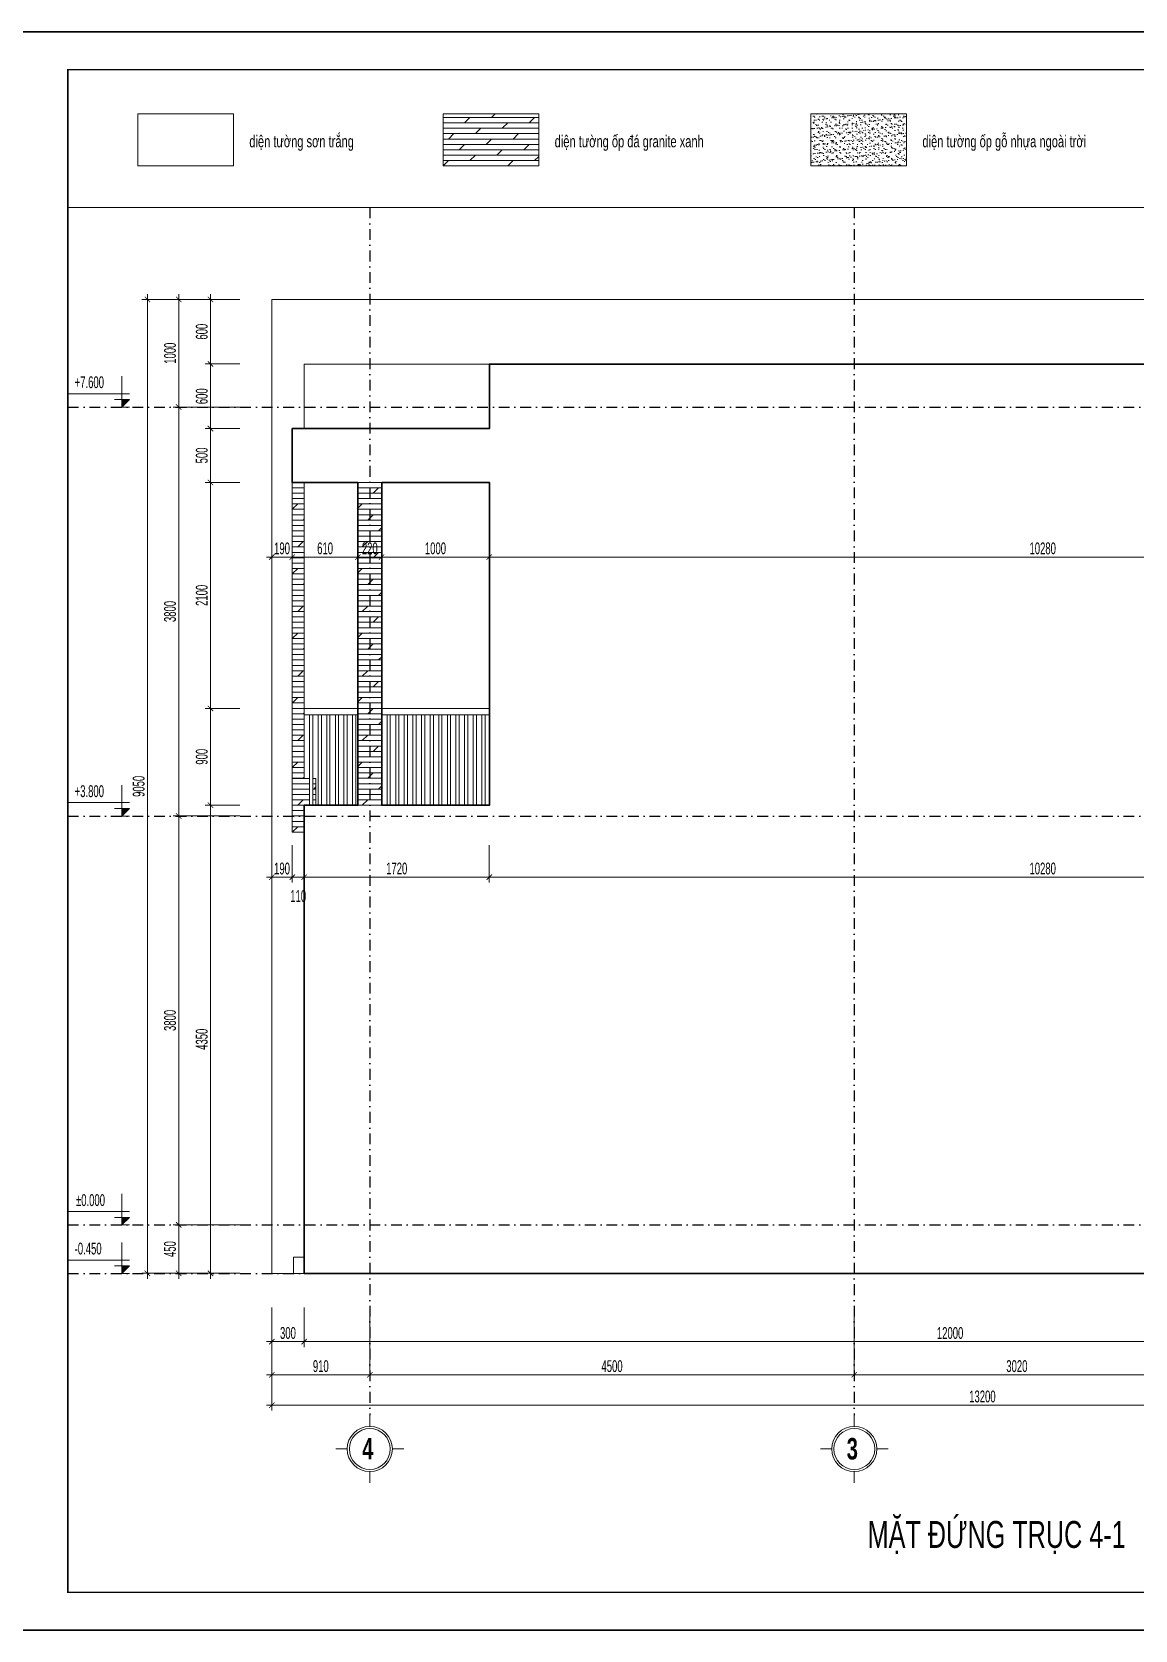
# Model space of a CAD drawing. Header units: inches. Extents: x 274208 to 641690, y -81912 to 129129.
# Drawn here: x 448454 to 458699, y 63570 to 78420 of the extents above; entities that cross this region are included whole.
import ezdxf
from ezdxf.enums import TextEntityAlignment as Align

# ---------------------------------------------------------------- set-up
doc = ezdxf.new("R2010")
doc.units = ezdxf.units.IN
doc.header["$MEASUREMENT"] = 0
doc.header["$PDMODE"] = 3
doc.linetypes.add('DASHDOT', pattern=[1, 0.5, -0.25, 0, -0.25])
for name, color, linetype, lineweight in [('01.Cut', 255, 'Continuous', 35), ('02.Thay', 145, 'Continuous', 20), ('03.Manh', 251, 'Continuous', 13), ('05.Text', 253, 'Continuous', 18), ('08.Dim', 156, 'Continuous', 15), ('09.Hatch', 250, 'Continuous', 5), ('11.Khung bo', 32, 'Continuous', 50), ('12.Khung', 36, 'Continuous', 25), ('DIM', 252, 'Continuous', 20)]:
    doc.layers.add(name, color=color, linetype=linetype, lineweight=lineweight)
doc.layers.add('text', color=7, linetype='Continuous')
doc.layers.add('TRUC', color=250, linetype='DASHDOT')
doc.layers.add('Tpl_Bound', color=1, linetype='Continuous', plot=False)
doc.styles.add('AVANTHB', font='')
doc.styles.add('TT5_Ghi chu 1', font='', dxfattribs={"width": 0.7, "height": 240})
doc.styles.add('TT5_Text Dim', font='hoatbif.shx', dxfattribs={"width": 0.6})
doc.styles.get('AVANTHB').set_extended_font_data('.VnAvantH', bold=True)
doc.styles.get('TT5_Ghi chu 1').set_extended_font_data('.VnBlackH')
doc.dimstyles.new('TT5_Dim 1-50', dxfattribs={"dimscale": 50, "dimtxt": 2.2, "dimasz": 1, "dimexe": 1, "dimexo": 0.5, "dimgap": 0.5, "dimtad": 1, "dimdec": 0, "dimzin": 0, "dimdsep": 46, "dimtxsty": 'TT5_Text Dim', "dimblk": 'ARCHTICK', "dimcen": 0, "dimdle": 1, "dimclrd": 256, "dimclre": 256, "dimclrt": 1, "dimadec": 0, "dimazin": 0, "dimtfac": 0.015, "dimtdec": 0, "dimtix": 1, "dimtmove": 2, "dimatfit": 3, "dimldrblk": 'DOT', "dimfxl": 1, "dimtolj": 1, "dimtzin": 0, "dimlwd": -1, "dimlwe": -1, "dimarcsym": 1})

# ---------------------------------------------------------------- blocks, each defined once
blk = doc.blocks.new('100')
at = {"layer": '11.Khung bo', "const_width": 26.7}
blk.add_lwpolyline([(1860913, -945240), (1860913, -916940), (1896063, -916940), (1896063, -945240)], close=True, dxfattribs=at)
at = {"layer": '12.Khung', "color": 1}
blk.add_lwpolyline([(1901579, -945940), (1901579, -916240), (1859580, -916240), (1859580, -945940)], close=True, dxfattribs=at)
blk = doc.blocks.new('_ARCHTICK')
at = {"color": 0, "linetype": 'ByBlock', "const_width": 0.15}
blk.add_lwpolyline([(-0.5, -0.5), (0.5, 0.5)], dxfattribs=at)
blk = doc.blocks.new('*D237')
at = {"layer": '08.Dim', "transparency": 16777216}
for p, q in [((450384, 75935), (450062, 75935)), ((450112, 75985), (450112, 75285)), ((450384, 75335), (450062, 75335))]:
    blk.add_line(p, q, dxfattribs=at)
at = {"layer": 'Defpoints', "color": 0, "transparency": 16777216}
for p in [(450409, 75935), (450112, 75335), (450409, 75335)]:
    blk.add_point(p, dxfattribs=at)
at = {"layer": '08.Dim', "transparency": 16777216, "xscale": 50, "yscale": 50, "zscale": 50}
for p, rotation in [((450112, 75935), 90), ((450112, 75335), 270)]:
    blk.add_blockref('_ARCHTICK', p, dxfattribs=dict(at, rotation=rotation))
at = {"layer": '08.Dim', "color": 1, "transparency": 16777216, "insert": (450032, 75635), "char_height": 110, "attachment_point": 5, "rotation": 90, "style": 'TT5_Text Dim'}
blk.add_mtext('\\A1;600', dxfattribs=at)
blk = doc.blocks.new('_DOT')
at = {"color": 1, "linetype": 'ByBlock'}
blk.add_line((-0.5, 0), (-1, 0), dxfattribs=at)
at = {"color": 1, "linetype": 'ByBlock', "const_width": 0.5}
blk.add_lwpolyline([(-0.25, 0, 1), (0.25, 0, 1)], format="xyb", close=True, dxfattribs=at)
blk = doc.blocks.new('*D238')
at = {"layer": '08.Dim', "transparency": 16777216}
for p, q in [((450384, 75335), (450062, 75335)), ((450112, 75385), (450112, 74685)), ((450384, 74735), (450062, 74735))]:
    blk.add_line(p, q, dxfattribs=at)
at = {"layer": 'Defpoints', "color": 0, "transparency": 16777216}
for p in [(450409, 75335), (450112, 74735), (450409, 74735)]:
    blk.add_point(p, dxfattribs=at)
at = {"layer": '08.Dim', "transparency": 16777216, "xscale": 50, "yscale": 50, "zscale": 50}
for p, rotation in [((450112, 75335), 90), ((450112, 74735), 270)]:
    blk.add_blockref('_ARCHTICK', p, dxfattribs=dict(at, rotation=rotation))
at = {"layer": '08.Dim', "color": 1, "transparency": 16777216, "insert": (450032, 75035), "char_height": 110, "attachment_point": 5, "rotation": 90, "style": 'TT5_Text Dim'}
blk.add_mtext('\\A1;600', dxfattribs=at)
blk = doc.blocks.new('*D239')
at = {"layer": '08.Dim', "transparency": 16777216}
for p, q in [((450384, 74735), (450062, 74735)), ((450112, 74785), (450112, 74185)), ((450384, 74235), (450062, 74235))]:
    blk.add_line(p, q, dxfattribs=at)
at = {"layer": 'Defpoints', "color": 0, "transparency": 16777216}
for p in [(450409, 74735), (450112, 74235), (450409, 74235)]:
    blk.add_point(p, dxfattribs=at)
at = {"layer": '08.Dim', "transparency": 16777216, "xscale": 50, "yscale": 50, "zscale": 50}
for p, rotation in [((450112, 74735), 90), ((450112, 74235), 270)]:
    blk.add_blockref('_ARCHTICK', p, dxfattribs=dict(at, rotation=rotation))
at = {"layer": '08.Dim', "color": 1, "transparency": 16777216, "insert": (450032, 74485), "char_height": 110, "attachment_point": 5, "rotation": 90, "style": 'TT5_Text Dim'}
blk.add_mtext('\\A1;500', dxfattribs=at)
blk = doc.blocks.new('*D240')
at = {"layer": '08.Dim', "transparency": 16777216}
for p, q in [((450112, 74285), (450112, 72085)), ((450384, 74235), (450062, 74235)), ((450384, 72135), (450062, 72135))]:
    blk.add_line(p, q, dxfattribs=at)
at = {"layer": 'Defpoints', "color": 0, "transparency": 16777216}
for p in [(450409, 74235), (450112, 72135), (450409, 72135)]:
    blk.add_point(p, dxfattribs=at)
at = {"layer": '08.Dim', "transparency": 16777216, "xscale": 50, "yscale": 50, "zscale": 50}
for p, rotation in [((450112, 74235), 90), ((450112, 72135), 270)]:
    blk.add_blockref('_ARCHTICK', p, dxfattribs=dict(at, rotation=rotation))
at = {"layer": '08.Dim', "color": 1, "transparency": 16777216, "insert": (450032, 73185), "char_height": 110, "attachment_point": 5, "rotation": 90, "style": 'TT5_Text Dim'}
blk.add_mtext('\\A1;2100', dxfattribs=at)
blk = doc.blocks.new('*D241')
at = {"layer": '08.Dim', "transparency": 16777216}
for p, q in [((450112, 72185), (450112, 71185)), ((450384, 72135), (450062, 72135)), ((450384, 71235), (450062, 71235))]:
    blk.add_line(p, q, dxfattribs=at)
at = {"layer": 'Defpoints', "color": 0, "transparency": 16777216}
for p in [(450409, 72135), (450112, 71235), (450409, 71235)]:
    blk.add_point(p, dxfattribs=at)
at = {"layer": '08.Dim', "transparency": 16777216, "xscale": 50, "yscale": 50, "zscale": 50}
for p, rotation in [((450112, 72135), 90), ((450112, 71235), 270)]:
    blk.add_blockref('_ARCHTICK', p, dxfattribs=dict(at, rotation=rotation))
at = {"layer": '08.Dim', "color": 1, "transparency": 16777216, "insert": (450032, 71685), "char_height": 110, "attachment_point": 5, "rotation": 90, "style": 'TT5_Text Dim'}
blk.add_mtext('\\A1;900', dxfattribs=at)
blk = doc.blocks.new('*D242')
at = {"layer": '08.Dim', "transparency": 16777216}
for p, q in [((450112, 71285), (450112, 66835)), ((450384, 71235), (450062, 71235)), ((450384, 66885), (450062, 66885))]:
    blk.add_line(p, q, dxfattribs=at)
at = {"layer": 'Defpoints', "color": 0, "transparency": 16777216}
for p in [(450409, 71235), (450112, 66885), (450409, 66885)]:
    blk.add_point(p, dxfattribs=at)
at = {"layer": '08.Dim', "transparency": 16777216, "xscale": 50, "yscale": 50, "zscale": 50}
for p, rotation in [((450112, 71235), 90), ((450112, 66885), 270)]:
    blk.add_blockref('_ARCHTICK', p, dxfattribs=dict(at, rotation=rotation))
at = {"layer": '08.Dim', "color": 1, "transparency": 16777216, "insert": (450032, 69060), "char_height": 110, "attachment_point": 5, "rotation": 90, "style": 'TT5_Text Dim'}
blk.add_mtext('\\A1;4350', dxfattribs=at)
blk = doc.blocks.new('*D243')
at = {"layer": '08.Dim', "transparency": 16777216}
for p, q in [((450384, 75935), (449767, 75935)), ((449817, 75985), (449817, 74885)), ((450384, 74935), (449767, 74935))]:
    blk.add_line(p, q, dxfattribs=at)
at = {"layer": 'Defpoints', "color": 0, "transparency": 16777216}
for p in [(450409, 75935), (449817, 74935), (450409, 74935)]:
    blk.add_point(p, dxfattribs=at)
at = {"layer": '08.Dim', "transparency": 16777216, "xscale": 50, "yscale": 50, "zscale": 50}
for p, rotation in [((449817, 75935), 90), ((449817, 74935), 270)]:
    blk.add_blockref('_ARCHTICK', p, dxfattribs=dict(at, rotation=rotation))
at = {"layer": '08.Dim', "color": 1, "transparency": 16777216, "insert": (449737, 75435), "char_height": 110, "attachment_point": 5, "rotation": 90, "style": 'TT5_Text Dim'}
blk.add_mtext('\\A1;1000', dxfattribs=at)
blk = doc.blocks.new('*D244')
at = {"layer": '08.Dim', "transparency": 16777216}
for p, q in [((450384, 74935), (449767, 74935)), ((449817, 74985), (449817, 71085)), ((450384, 71135), (449767, 71135))]:
    blk.add_line(p, q, dxfattribs=at)
at = {"layer": 'Defpoints', "color": 0, "transparency": 16777216}
for p in [(450409, 74935), (449817, 71135), (450409, 71135)]:
    blk.add_point(p, dxfattribs=at)
at = {"layer": '08.Dim', "transparency": 16777216, "xscale": 50, "yscale": 50, "zscale": 50}
for p, rotation in [((449817, 74935), 90), ((449817, 71135), 270)]:
    blk.add_blockref('_ARCHTICK', p, dxfattribs=dict(at, rotation=rotation))
at = {"layer": '08.Dim', "color": 1, "transparency": 16777216, "insert": (449737, 73035), "char_height": 110, "attachment_point": 5, "rotation": 90, "style": 'TT5_Text Dim'}
blk.add_mtext('\\A1;3800', dxfattribs=at)
blk = doc.blocks.new('*D245')
at = {"layer": '08.Dim', "transparency": 16777216}
for p, q in [((450384, 71135), (449767, 71135)), ((449817, 71185), (449817, 67285)), ((450384, 67335), (449767, 67335))]:
    blk.add_line(p, q, dxfattribs=at)
at = {"layer": 'Defpoints', "color": 0, "transparency": 16777216}
for p in [(450409, 71135), (449817, 67335), (450409, 67335)]:
    blk.add_point(p, dxfattribs=at)
at = {"layer": '08.Dim', "transparency": 16777216, "xscale": 50, "yscale": 50, "zscale": 50}
for p, rotation in [((449817, 71135), 90), ((449817, 67335), 270)]:
    blk.add_blockref('_ARCHTICK', p, dxfattribs=dict(at, rotation=rotation))
at = {"layer": '08.Dim', "color": 1, "transparency": 16777216, "insert": (449737, 69235), "char_height": 110, "attachment_point": 5, "rotation": 90, "style": 'TT5_Text Dim'}
blk.add_mtext('\\A1;3800', dxfattribs=at)
blk = doc.blocks.new('*D246')
at = {"layer": '08.Dim', "transparency": 16777216}
for p, q in [((450384, 67335), (449767, 67335)), ((449817, 67385), (449817, 66835)), ((450384, 66885), (449767, 66885))]:
    blk.add_line(p, q, dxfattribs=at)
at = {"layer": 'Defpoints', "color": 0, "transparency": 16777216}
for p in [(450409, 67335), (449817, 66885), (450409, 66885)]:
    blk.add_point(p, dxfattribs=at)
at = {"layer": '08.Dim', "transparency": 16777216, "xscale": 50, "yscale": 50, "zscale": 50}
for p, rotation in [((449817, 67335), 90), ((449817, 66885), 270)]:
    blk.add_blockref('_ARCHTICK', p, dxfattribs=dict(at, rotation=rotation))
at = {"layer": '08.Dim', "color": 1, "transparency": 16777216, "insert": (449737, 67110), "char_height": 110, "attachment_point": 5, "rotation": 90, "style": 'TT5_Text Dim'}
blk.add_mtext('\\A1;450', dxfattribs=at)
blk = doc.blocks.new('*D247')
at = {"layer": '08.Dim', "transparency": 16777216}
for p, q in [((450384, 75935), (449476, 75935)), ((449526, 75985), (449526, 66835)), ((450384, 66885), (449476, 66885))]:
    blk.add_line(p, q, dxfattribs=at)
at = {"layer": 'Defpoints', "color": 0, "transparency": 16777216}
for p in [(450409, 75935), (449526, 66885), (450409, 66885)]:
    blk.add_point(p, dxfattribs=at)
at = {"layer": '08.Dim', "transparency": 16777216, "xscale": 50, "yscale": 50, "zscale": 50}
for p, rotation in [((449526, 75935), 90), ((449526, 66885), 270)]:
    blk.add_blockref('_ARCHTICK', p, dxfattribs=dict(at, rotation=rotation))
at = {"layer": '08.Dim', "color": 1, "transparency": 16777216, "insert": (449446, 71410), "char_height": 110, "attachment_point": 5, "rotation": 90, "style": 'TT5_Text Dim'}
blk.add_mtext('\\A1;9050', dxfattribs=at)
blk = doc.blocks.new('*D256')
at = {"layer": '08.Dim', "transparency": 16777216}
for p, q in [((450682, 66568), (450682, 66200)), ((450982, 66568), (450982, 66200)), ((450632, 66250), (451032, 66250))]:
    blk.add_line(p, q, dxfattribs=at)
at = {"layer": 'Defpoints', "color": 0, "transparency": 16777216}
for p in [(450682, 66593), (450982, 66593), (450982, 66250)]:
    blk.add_point(p, dxfattribs=at)
at = {"layer": '08.Dim', "transparency": 16777216, "xscale": 50, "yscale": 50, "zscale": 50, "rotation": 180}
blk.add_blockref('_ARCHTICK', (450682, 66250), dxfattribs=at)
at = {"layer": '08.Dim', "transparency": 16777216, "xscale": 50, "yscale": 50, "zscale": 50}
blk.add_blockref('_ARCHTICK', (450982, 66250), dxfattribs=at)
at = {"layer": '08.Dim', "color": 1, "transparency": 16777216, "insert": (450832, 66330), "char_height": 110, "attachment_point": 5, "style": 'TT5_Text Dim'}
blk.add_mtext('\\A1;300', dxfattribs=at)
blk = doc.blocks.new('*D257')
at = {"layer": '08.Dim', "transparency": 16777216}
for p, q in [((450982, 66568), (450982, 66200)), ((462982, 66568), (462982, 66200)), ((450932, 66250), (463032, 66250))]:
    blk.add_line(p, q, dxfattribs=at)
at = {"layer": 'Defpoints', "color": 0, "transparency": 16777216}
for p in [(450982, 66593), (462982, 66593), (462982, 66250)]:
    blk.add_point(p, dxfattribs=at)
at = {"layer": '08.Dim', "transparency": 16777216, "xscale": 50, "yscale": 50, "zscale": 50, "rotation": 180}
blk.add_blockref('_ARCHTICK', (450982, 66250), dxfattribs=at)
at = {"layer": '08.Dim', "transparency": 16777216, "xscale": 50, "yscale": 50, "zscale": 50}
blk.add_blockref('_ARCHTICK', (462982, 66250), dxfattribs=at)
at = {"layer": '08.Dim', "color": 1, "transparency": 16777216, "insert": (456982, 66330), "char_height": 110, "attachment_point": 5, "style": 'TT5_Text Dim'}
blk.add_mtext('\\A1;12000', dxfattribs=at)
blk = doc.blocks.new('*D259')
at = {"layer": '08.Dim', "transparency": 16777216}
for p, q in [((450682, 66568), (450682, 65892)), ((451592, 66568), (451592, 65892)), ((450632, 65942), (451642, 65942))]:
    blk.add_line(p, q, dxfattribs=at)
at = {"layer": 'Defpoints', "color": 0, "transparency": 16777216}
for p in [(450682, 66593), (451592, 66593), (451592, 65942)]:
    blk.add_point(p, dxfattribs=at)
at = {"layer": '08.Dim', "transparency": 16777216, "xscale": 50, "yscale": 50, "zscale": 50, "rotation": 180}
blk.add_blockref('_ARCHTICK', (450682, 65942), dxfattribs=at)
at = {"layer": '08.Dim', "transparency": 16777216, "xscale": 50, "yscale": 50, "zscale": 50}
blk.add_blockref('_ARCHTICK', (451592, 65942), dxfattribs=at)
at = {"layer": '08.Dim', "color": 1, "transparency": 16777216, "insert": (451137, 66022), "char_height": 110, "attachment_point": 5, "style": 'TT5_Text Dim'}
blk.add_mtext('\\A1;910', dxfattribs=at)
blk = doc.blocks.new('*D260')
at = {"layer": '08.Dim', "transparency": 16777216}
for p, q in [((451592, 66568), (451592, 65892)), ((456092, 66568), (456092, 65892)), ((451542, 65942), (456142, 65942))]:
    blk.add_line(p, q, dxfattribs=at)
at = {"layer": 'Defpoints', "color": 0, "transparency": 16777216}
for p in [(451592, 66593), (456092, 66593), (456092, 65942)]:
    blk.add_point(p, dxfattribs=at)
at = {"layer": '08.Dim', "transparency": 16777216, "xscale": 50, "yscale": 50, "zscale": 50, "rotation": 180}
blk.add_blockref('_ARCHTICK', (451592, 65942), dxfattribs=at)
at = {"layer": '08.Dim', "transparency": 16777216, "xscale": 50, "yscale": 50, "zscale": 50}
blk.add_blockref('_ARCHTICK', (456092, 65942), dxfattribs=at)
at = {"layer": '08.Dim', "color": 1, "transparency": 16777216, "insert": (453842, 66022), "char_height": 110, "attachment_point": 5, "style": 'TT5_Text Dim'}
blk.add_mtext('\\A1;4500', dxfattribs=at)
blk = doc.blocks.new('*D261')
at = {"layer": '08.Dim', "transparency": 16777216}
for p, q in [((456092, 66568), (456092, 65892)), ((459112, 66568), (459112, 65892)), ((456042, 65942), (459162, 65942))]:
    blk.add_line(p, q, dxfattribs=at)
at = {"layer": 'Defpoints', "color": 0, "transparency": 16777216}
for p in [(456092, 66593), (459112, 66593), (459112, 65942)]:
    blk.add_point(p, dxfattribs=at)
at = {"layer": '08.Dim', "transparency": 16777216, "xscale": 50, "yscale": 50, "zscale": 50, "rotation": 180}
blk.add_blockref('_ARCHTICK', (456092, 65942), dxfattribs=at)
at = {"layer": '08.Dim', "transparency": 16777216, "xscale": 50, "yscale": 50, "zscale": 50}
blk.add_blockref('_ARCHTICK', (459112, 65942), dxfattribs=at)
at = {"layer": '08.Dim', "color": 1, "transparency": 16777216, "insert": (457602, 66022), "char_height": 110, "attachment_point": 5, "style": 'TT5_Text Dim'}
blk.add_mtext('\\A1;3020', dxfattribs=at)
blk = doc.blocks.new('*D265')
at = {"layer": '08.Dim', "transparency": 16777216}
for p, q in [((450682, 66568), (450682, 65610)), ((463882, 66568), (463882, 65610)), ((450632, 65660), (463932, 65660))]:
    blk.add_line(p, q, dxfattribs=at)
at = {"layer": 'Defpoints', "color": 0, "transparency": 16777216}
for p in [(450682, 66593), (463882, 66593), (463882, 65660)]:
    blk.add_point(p, dxfattribs=at)
at = {"layer": '08.Dim', "transparency": 16777216, "xscale": 50, "yscale": 50, "zscale": 50, "rotation": 180}
blk.add_blockref('_ARCHTICK', (450682, 65660), dxfattribs=at)
at = {"layer": '08.Dim', "transparency": 16777216, "xscale": 50, "yscale": 50, "zscale": 50}
blk.add_blockref('_ARCHTICK', (463882, 65660), dxfattribs=at)
at = {"layer": '08.Dim', "color": 1, "transparency": 16777216, "insert": (457282, 65740), "char_height": 110, "attachment_point": 5, "style": 'TT5_Text Dim'}
blk.add_mtext('\\A1;13200', dxfattribs=at)
blk = doc.blocks.new('DANHTRUC')
for p, q in [((980383, -947347), (980383, -947137)), ((979963, -947767), (979753, -947767)), ((980803, -947767), (981013, -947767)), ((980383, -948187), (980383, -948397))]:
    blk.add_line(p, q)
for radius in [420, 380]:
    blk.add_circle((980383, -947767), radius)
blk = doc.blocks.new('A$C4E7C6F34')
at = {"layer": 'DIM'}
blk.add_hatch(color=256, dxfattribs=at).paths.add_polyline_path([(-38, 0), (-38, 138), (-178, 138)])
for p, q in [((-38, 576), (-38, 0)), ((964, 248), (-178, 248)), ((-178, 138), (101, 138)), ((-178, 138), (-38, 0)), ((-178, 0), (101, 0))]:
    blk.add_line(p, q, dxfattribs=at)
at = {"layer": 'text', "style": 'TT5_Text Dim', "flags": 8}
blk.add_attdef('%%P0.000', text='', height=220, dxfattribs=at).set_placement((102, 461), align=Align.MIDDLE_LEFT)
blk = doc.blocks.new('*D687')
at = {"layer": '08.Dim', "transparency": 16777216}
for p, q in [((450682, 73762), (450682, 73491)), ((450872, 73762), (450872, 73491)), ((450682, 73541), (450632, 73541)), ((450682, 73541), (450872, 73541)), ((450872, 73541), (450922, 73541))]:
    blk.add_line(p, q, dxfattribs=at)
at = {"layer": 'Defpoints', "color": 0, "transparency": 16777216}
for p in [(450682, 73787), (450872, 73787), (450872, 73541)]:
    blk.add_point(p, dxfattribs=at)
at = {"layer": '08.Dim', "transparency": 16777216, "xscale": 50, "yscale": 50, "zscale": 50}
blk.add_blockref('_ARCHTICK', (450682, 73541), dxfattribs=at)
at = {"layer": '08.Dim', "transparency": 16777216, "xscale": 50, "yscale": 50, "zscale": 50, "rotation": 180}
blk.add_blockref('_ARCHTICK', (450872, 73541), dxfattribs=at)
at = {"layer": '08.Dim', "color": 1, "transparency": 16777216, "insert": (450777, 73621), "char_height": 110, "attachment_point": 5, "style": 'TT5_Text Dim'}
blk.add_mtext('\\A1;190', dxfattribs=at)
blk = doc.blocks.new('*D688')
at = {"layer": '08.Dim', "transparency": 16777216}
for p, q in [((450872, 73762), (450872, 73491)), ((451482, 73762), (451482, 73491)), ((450822, 73541), (451532, 73541))]:
    blk.add_line(p, q, dxfattribs=at)
at = {"layer": 'Defpoints', "color": 0, "transparency": 16777216}
for p in [(450872, 73787), (451482, 73787), (451482, 73541)]:
    blk.add_point(p, dxfattribs=at)
at = {"layer": '08.Dim', "transparency": 16777216, "xscale": 50, "yscale": 50, "zscale": 50, "rotation": 180}
blk.add_blockref('_ARCHTICK', (450872, 73541), dxfattribs=at)
at = {"layer": '08.Dim', "transparency": 16777216, "xscale": 50, "yscale": 50, "zscale": 50}
blk.add_blockref('_ARCHTICK', (451482, 73541), dxfattribs=at)
at = {"layer": '08.Dim', "color": 1, "transparency": 16777216, "insert": (451177, 73621), "char_height": 110, "attachment_point": 5, "style": 'TT5_Text Dim'}
blk.add_mtext('\\A1;610', dxfattribs=at)
blk = doc.blocks.new('*D689')
at = {"layer": '08.Dim', "transparency": 16777216}
for p, q in [((451482, 73762), (451482, 73491)), ((451702, 73762), (451702, 73491)), ((451432, 73541), (451752, 73541))]:
    blk.add_line(p, q, dxfattribs=at)
at = {"layer": 'Defpoints', "color": 0, "transparency": 16777216}
for p in [(451482, 73787), (451702, 73787), (451702, 73541)]:
    blk.add_point(p, dxfattribs=at)
at = {"layer": '08.Dim', "transparency": 16777216, "xscale": 50, "yscale": 50, "zscale": 50, "rotation": 180}
blk.add_blockref('_ARCHTICK', (451482, 73541), dxfattribs=at)
at = {"layer": '08.Dim', "transparency": 16777216, "xscale": 50, "yscale": 50, "zscale": 50}
blk.add_blockref('_ARCHTICK', (451702, 73541), dxfattribs=at)
at = {"layer": '08.Dim', "color": 1, "transparency": 16777216, "insert": (451592, 73621), "char_height": 110, "attachment_point": 5, "style": 'TT5_Text Dim'}
blk.add_mtext('\\A1;220', dxfattribs=at)
blk = doc.blocks.new('*D690')
at = {"layer": '08.Dim', "transparency": 16777216}
for p, q in [((451702, 73762), (451702, 73491)), ((452702, 73762), (452702, 73491)), ((451652, 73541), (452752, 73541))]:
    blk.add_line(p, q, dxfattribs=at)
at = {"layer": 'Defpoints', "color": 0, "transparency": 16777216}
for p in [(451702, 73787), (452702, 73787), (452702, 73541)]:
    blk.add_point(p, dxfattribs=at)
at = {"layer": '08.Dim', "transparency": 16777216, "xscale": 50, "yscale": 50, "zscale": 50, "rotation": 180}
blk.add_blockref('_ARCHTICK', (451702, 73541), dxfattribs=at)
at = {"layer": '08.Dim', "transparency": 16777216, "xscale": 50, "yscale": 50, "zscale": 50}
blk.add_blockref('_ARCHTICK', (452702, 73541), dxfattribs=at)
at = {"layer": '08.Dim', "color": 1, "transparency": 16777216, "insert": (452202, 73621), "char_height": 110, "attachment_point": 5, "style": 'TT5_Text Dim'}
blk.add_mtext('\\A1;1000', dxfattribs=at)
blk = doc.blocks.new('*D691')
at = {"layer": '08.Dim', "transparency": 16777216}
for p, q in [((452702, 73762), (452702, 73491)), ((462982, 73762), (462982, 73491)), ((452652, 73541), (463032, 73541))]:
    blk.add_line(p, q, dxfattribs=at)
at = {"layer": 'Defpoints', "color": 0, "transparency": 16777216}
for p in [(452702, 73787), (462982, 73787), (462982, 73541)]:
    blk.add_point(p, dxfattribs=at)
at = {"layer": '08.Dim', "transparency": 16777216, "xscale": 50, "yscale": 50, "zscale": 50, "rotation": 180}
blk.add_blockref('_ARCHTICK', (452702, 73541), dxfattribs=at)
at = {"layer": '08.Dim', "transparency": 16777216, "xscale": 50, "yscale": 50, "zscale": 50}
blk.add_blockref('_ARCHTICK', (462982, 73541), dxfattribs=at)
at = {"layer": '08.Dim', "color": 1, "transparency": 16777216, "insert": (457842, 73621), "char_height": 110, "attachment_point": 5, "style": 'TT5_Text Dim'}
blk.add_mtext('\\A1;10280', dxfattribs=at)
blk = doc.blocks.new('*D693')
at = {"layer": '08.Dim', "transparency": 16777216}
for p, q in [((450682, 70864), (450682, 70516)), ((450872, 70864), (450872, 70516)), ((450682, 70566), (450632, 70566)), ((450682, 70566), (450872, 70566)), ((450872, 70566), (450922, 70566))]:
    blk.add_line(p, q, dxfattribs=at)
at = {"layer": 'Defpoints', "color": 0, "transparency": 16777216}
for p in [(450682, 70889), (450872, 70889), (450872, 70566)]:
    blk.add_point(p, dxfattribs=at)
at = {"layer": '08.Dim', "transparency": 16777216, "xscale": 50, "yscale": 50, "zscale": 50}
blk.add_blockref('_ARCHTICK', (450682, 70566), dxfattribs=at)
at = {"layer": '08.Dim', "transparency": 16777216, "xscale": 50, "yscale": 50, "zscale": 50, "rotation": 180}
blk.add_blockref('_ARCHTICK', (450872, 70566), dxfattribs=at)
at = {"layer": '08.Dim', "color": 1, "transparency": 16777216, "insert": (450777, 70646), "char_height": 110, "attachment_point": 5, "style": 'TT5_Text Dim'}
blk.add_mtext('\\A1;190', dxfattribs=at)
blk = doc.blocks.new('*D694')
at = {"layer": '08.Dim', "transparency": 16777216}
for p, q in [((450872, 70864), (450872, 70516)), ((450982, 70864), (450982, 70516)), ((450822, 70566), (451032, 70566))]:
    blk.add_line(p, q, dxfattribs=at)
at = {"layer": 'Defpoints', "color": 0, "transparency": 16777216}
for p in [(450872, 70889), (450982, 70889), (450982, 70566)]:
    blk.add_point(p, dxfattribs=at)
at = {"layer": '08.Dim', "transparency": 16777216, "xscale": 50, "yscale": 50, "zscale": 50, "rotation": 180}
blk.add_blockref('_ARCHTICK', (450872, 70566), dxfattribs=at)
at = {"layer": '08.Dim', "transparency": 16777216, "xscale": 50, "yscale": 50, "zscale": 50}
blk.add_blockref('_ARCHTICK', (450982, 70566), dxfattribs=at)
at = {"layer": '08.Dim', "color": 1, "transparency": 16777216, "insert": (450927, 70390), "char_height": 110, "attachment_point": 5, "style": 'TT5_Text Dim'}
blk.add_mtext('\\A1;110', dxfattribs=at)
blk = doc.blocks.new('*D695')
at = {"layer": '08.Dim', "transparency": 16777216}
for p, q in [((450982, 70864), (450982, 70516)), ((452702, 70864), (452702, 70516)), ((450932, 70566), (452752, 70566))]:
    blk.add_line(p, q, dxfattribs=at)
at = {"layer": 'Defpoints', "color": 0, "transparency": 16777216}
for p in [(450982, 70889), (452702, 70889), (452702, 70566)]:
    blk.add_point(p, dxfattribs=at)
at = {"layer": '08.Dim', "transparency": 16777216, "xscale": 50, "yscale": 50, "zscale": 50, "rotation": 180}
blk.add_blockref('_ARCHTICK', (450982, 70566), dxfattribs=at)
at = {"layer": '08.Dim', "transparency": 16777216, "xscale": 50, "yscale": 50, "zscale": 50}
blk.add_blockref('_ARCHTICK', (452702, 70566), dxfattribs=at)
at = {"layer": '08.Dim', "color": 1, "transparency": 16777216, "insert": (451842, 70646), "char_height": 110, "attachment_point": 5, "style": 'TT5_Text Dim'}
blk.add_mtext('\\A1;1720', dxfattribs=at)
blk = doc.blocks.new('*D696')
at = {"layer": '08.Dim', "transparency": 16777216}
for p, q in [((452702, 70864), (452702, 70516)), ((462982, 70864), (462982, 70516)), ((452652, 70566), (463032, 70566))]:
    blk.add_line(p, q, dxfattribs=at)
at = {"layer": 'Defpoints', "color": 0, "transparency": 16777216}
for p in [(452702, 70889), (462982, 70889), (462982, 70566)]:
    blk.add_point(p, dxfattribs=at)
at = {"layer": '08.Dim', "transparency": 16777216, "xscale": 50, "yscale": 50, "zscale": 50, "rotation": 180}
blk.add_blockref('_ARCHTICK', (452702, 70566), dxfattribs=at)
at = {"layer": '08.Dim', "transparency": 16777216, "xscale": 50, "yscale": 50, "zscale": 50}
blk.add_blockref('_ARCHTICK', (462982, 70566), dxfattribs=at)
at = {"layer": '08.Dim', "color": 1, "transparency": 16777216, "insert": (457842, 70646), "char_height": 110, "attachment_point": 5, "style": 'TT5_Text Dim'}
blk.add_mtext('\\A1;10280', dxfattribs=at)

msp = doc.modelspace()

# ---------------------------------------------------------------- hatches: boundary and pattern name
at = {"layer": '09.Hatch'}
h = msp.add_hatch(dxfattribs=at)
h.set_pattern_fill('DOLMIT', color=256, scale=200)
h.set_pattern_definition([(0, (452272.66, 77175.127), (0, 50), []), (45, (452272.66, 77175.13), (-100, 100), [70.71, -141.421])])
h.paths.add_polyline_path([(452272.7, 77660.5), (453161.5, 77660.5), (453161.5, 77175.1), (452272.7, 77175.1)])
h = msp.add_hatch(dxfattribs=at)
h.set_pattern_fill('AR-SAND', color=256, scale=30)
h.set_pattern_definition([(37.5, (453980.235, 66884.583), (-1.8898, 57.80471), [0, -45.6, 0, -51, 0, -48.75]), (7.5, (453980.235, 66884.58), (53.0933, 84.6644), [0, -24.6, 0, -41.1, 0, -15.75]), (327.5, (453943.335, 66884.583), (93.42426, 0.16977), [0, -15, 0, -54, 0, -70.5]), (317.5, (453943.335, 66884.58), (90.1838, 26.33027), [0, -7.5, 0, -35.4, 0, -40.5])])
h.paths.add_polyline_path([(455688.1, 77660.5), (456577, 77660.5), (456577, 77175.1), (455688.1, 77175.1)])
h = msp.add_hatch(dxfattribs=at)
h.set_pattern_fill('DOLMIT', color=256, scale=200)
h.set_pattern_definition([(0, (450872.427, 70984.583), (0, 50), []), (45, (450872.43, 70984.58), (-100, 100), [70.711, -141.421])])
h.paths.add_polyline_path([(451032.4, 71484.6), (450872.4, 71484.6), (450872.4, 70984.6), (450982.4, 70984.6), (450982.4, 71234.6), (451032.4, 71234.6)])
h.paths.add_polyline_path([(451092.4, 71484.6), (451062.4, 71484.6), (451062.4, 71234.6), (451092.4, 71234.6)])
h.paths.add_polyline_path([(451702.4, 74234.6), (451482.4, 74234.6), (451482.4, 71234.6), (451702.4, 71234.6)])
h.paths.add_polyline_path([(450982.4, 74234.6), (450872.4, 74234.6), (450872.4, 71484.6), (450982.4, 71484.6)])

# ---------------------------------------------------------------- linework, layer by layer
at = {"layer": '01.Cut'}
for points in [[(451482.4, 74234.6), (451482.4, 71234.6), (450982.4, 71234.6), (450982.4, 66884.6), (462982.4, 66884.6), (462982.4, 71234.6), (462982.4, 75334.6), (452702.4, 75334.6), (452702.4, 74734.6), (450872.4, 74734.6), (450872.4, 74234.6), (451482.4, 74234.6)], [(451702.4, 74234.6), (452702.4, 74234.6), (452702.4, 71234.6), (451702.4, 71234.6), (451702.4, 74234.6)]]:
    msp.add_lwpolyline(points, dxfattribs=at)
at = {"layer": '02.Thay'}
for points in [[(452702.4, 75334.6), (450982.4, 75334.6), (450982.4, 74734.6)], [(450982.4, 71484.6), (450982.4, 74234.6)], [(451032.4, 71484.6), (450872.4, 71484.6), (450872.4, 70984.6)], [(451092.4, 71234.6), (451092.4, 71484.6), (451062.4, 71484.6)], [(450872.4, 70984.6), (450982.4, 70984.6)], [(450982.4, 67034.6), (450882.4, 67034.6), (450882.4, 66884.6), (450982.4, 66884.6)]]:
    msp.add_lwpolyline(points, dxfattribs=at)
at = {"layer": '03.Manh'}
for points in [[(449436.5, 77660.5), (450325.4, 77660.5), (450325.4, 77175.1), (449436.5, 77175.1)], [(452272.7, 77660.5), (453161.5, 77660.5), (453161.5, 77175.1), (452272.7, 77175.1)], [(455688.1, 77660.5), (456577, 77660.5), (456577, 77175.1), (455688.1, 77175.1)], [(450982.4, 72134.6), (451482.4, 72134.6), (451482.4, 72074.6), (450982.4, 72074.6)], [(451032.4, 72074.6), (451062.4, 72074.6), (451062.4, 71234.6), (451032.4, 71234.6)], [(451112.4, 72074.6), (451142.4, 72074.6), (451142.4, 71234.6), (451112.4, 71234.6)], [(451192.4, 72074.6), (451222.4, 72074.6), (451222.4, 71234.6), (451192.4, 71234.6)], [(451272.4, 72074.6), (451302.4, 72074.6), (451302.4, 71234.6), (451272.4, 71234.6)], [(451352.4, 72074.6), (451382.4, 72074.6), (451382.4, 71234.6), (451352.4, 71234.6)], [(451432.4, 72074.6), (451462.4, 72074.6), (451462.4, 71234.6), (451432.4, 71234.6)], [(451702.4, 72134.6), (452702.4, 72134.6), (452702.4, 72074.6), (451702.4, 72074.6)], [(451752.4, 72074.6), (451782.4, 72074.6), (451782.4, 71234.6), (451752.4, 71234.6)], [(451832.4, 72074.6), (451862.4, 72074.6), (451862.4, 71234.6), (451832.4, 71234.6)], [(451912.4, 72074.6), (451942.4, 72074.6), (451942.4, 71234.6), (451912.4, 71234.6)], [(451992.4, 72074.6), (452022.4, 72074.6), (452022.4, 71234.6), (451992.4, 71234.6)], [(452072.4, 72074.6), (452102.4, 72074.6), (452102.4, 71234.6), (452072.4, 71234.6)], [(452152.4, 72074.6), (452182.4, 72074.6), (452182.4, 71234.6), (452152.4, 71234.6)], [(452232.4, 72074.6), (452262.4, 72074.6), (452262.4, 71234.6), (452232.4, 71234.6)], [(452312.4, 72074.6), (452342.4, 72074.6), (452342.4, 71234.6), (452312.4, 71234.6)], [(452392.4, 72074.6), (452422.4, 72074.6), (452422.4, 71234.6), (452392.4, 71234.6)], [(452472.4, 72074.6), (452502.4, 72074.6), (452502.4, 71234.6), (452472.4, 71234.6)], [(452552.4, 72074.6), (452582.4, 72074.6), (452582.4, 71234.6), (452552.4, 71234.6)], [(452632.4, 72074.6), (452662.4, 72074.6), (452662.4, 71234.6), (452632.4, 71234.6)]]:
    msp.add_lwpolyline(points, close=True, dxfattribs=at)
for points in [[(448787.8, 76788.5), (466362.6, 76788.5)], [(462982.4, 75334.6), (462982.4, 75934.6), (450682.4, 75934.6), (450682.4, 66884.6), (450882.4, 66884.6)], [(450872.4, 71484.6), (450872.4, 74234.6)]]:
    msp.add_lwpolyline(points, dxfattribs=at)
at = {"layer": '09.Hatch'}
msp.add_lwpolyline([(451482.4, 71234.6), (451702.4, 71234.6), (451702.4, 74234.6), (451482.4, 74234.6)], close=True, dxfattribs=at)
at = {"layer": 'Tpl_Bound', "color": 1}
msp.add_lwpolyline([(448121.1, 63570.3), (448121.1, 78420.2), (469120.9, 78420.2), (469120.9, 63570.3)], close=True, dxfattribs=at)
at = {"layer": 'TRUC', "ltscale": 200}
for p, q in [((451592.4, 76788.5), (451592.4, 65567.9)), ((456092.4, 76788.5), (456092.4, 65567.9))]:
    msp.add_line(p, q, dxfattribs=at)
for points in [[(448787.8, 74934.6), (466362.6, 74934.6)], [(448787.8, 71134.6), (466362.6, 71134.6)], [(448787.8, 67334.6), (466362.6, 67334.6)], [(448787.8, 66884.6), (466362.6, 66884.6)]]:
    msp.add_lwpolyline(points, dxfattribs=at)

# ---------------------------------------------------------------- block references
at = {"layer": '05.Text', "xscale": 0.5, "yscale": 0.5, "zscale": 0.5}
for name, p in [('100', (-481668.7, 536540.2)), ('DANHTRUC', (-38599.3, 539136.2)), ('DANHTRUC', (-34099.3, 539136.2))]:
    msp.add_blockref(name, p, dxfattribs=at)
at = {"layer": '08.Dim'}
ref = msp.add_blockref('A$C4E7C6F34', (449269.9, 74934.6), dxfattribs=dict(at, xscale=-0.5, yscale=0.5, zscale=0.5))
ref.add_attrib('%%P0.000', '+7.600', dxfattribs={"layer": 'text', "height": 110, "style": 'TT5_Text Dim', "width": 0.6, "flags": 8}).set_placement((448851, 75165.2), align=Align.MIDDLE_LEFT)
ref = msp.add_blockref('A$C4E7C6F34', (449269.9, 71134.6), dxfattribs=dict(at, xscale=-0.5, yscale=0.5, zscale=0.5))
ref.add_attrib('%%P0.000', '+3.800', dxfattribs={"layer": 'text', "height": 110, "style": 'TT5_Text Dim', "width": 0.6, "flags": 8}).set_placement((448851, 71365.2), align=Align.MIDDLE_LEFT)
ref = msp.add_blockref('A$C4E7C6F34', (449269.9, 67334.6), dxfattribs=dict(at, xscale=-0.5, yscale=0.5, zscale=0.5))
ref.add_attrib('%%P0.000', '%%p0.000', dxfattribs={"layer": 'text', "height": 110, "style": 'TT5_Text Dim', "width": 0.6, "flags": 8}).set_placement((448863.5, 67565.2), align=Align.MIDDLE_LEFT)
ref = msp.add_blockref('A$C4E7C6F34', (449269.9, 66884.6), dxfattribs=dict(at, xscale=-0.5, yscale=0.5, zscale=0.5))
ref.add_attrib('%%P0.000', '-0.450', dxfattribs={"layer": 'text', "height": 110, "style": 'TT5_Text Dim', "width": 0.6, "flags": 8}).set_placement((448851, 67115.2), align=Align.MIDDLE_LEFT)

# ---------------------------------------------------------------- texts
at = {"layer": '05.Text', "width": 0.7}
for s, height, style, p in [('diÖn t\xadêng s¬n tr¾ng', 110, 'TT5_Text Dim', (450473.1, 77348.5)), ('diÖn t\xadêng èp ®¸ granite xanh ', 110, 'TT5_Text Dim', (453309.2, 77348.5)), ('diÖn t\xadêng èp gç nhùa ngoµi trêi', 110, 'TT5_Text Dim', (456724.6, 77348.5)), ('4', 200, 'AVANTHB', (451521.6, 65155.2)), ('3', 200, 'AVANTHB', (456021.6, 65155.2)), ('mÆt ®øng trôc 4-1', 250, 'TT5_Ghi chu 1', (456215.9, 64333.5))]:
    msp.add_text(s, height=height, dxfattribs=dict(at, style=style)).set_placement(p)

# ---------------------------------------------------------------- dimensions: what is measured, and where the dimension line sits
at = {"layer": '08.Dim'}
for base, p1, p2, picture, middle in [((449525.5, 66884.6), (450408.7, 75934.6), (450408.7, 66884.6), '*D247', (449445.5, 71409.6)), ((449817.1, 74934.6), (450408.7, 75934.6), (450408.7, 74934.6), '*D243', (449737.1, 75434.6)), ((450111.6, 75334.6), (450408.7, 75934.6), (450408.7, 75334.6), '*D237', (450031.6, 75634.6)), ((450111.6, 74734.6), (450408.7, 75334.6), (450408.7, 74734.6), '*D238', (450031.6, 75034.6)), ((449817.1, 71134.6), (450408.7, 74934.6), (450408.7, 71134.6), '*D244', (449737.1, 73034.6)), ((450111.6, 74234.6), (450408.7, 74734.6), (450408.7, 74234.6), '*D239', (450031.6, 74484.6)), ((450111.6, 72134.6), (450408.7, 74234.6), (450408.7, 72134.6), '*D240', (450031.6, 73184.6)), ((450111.6, 71234.6), (450408.7, 72134.6), (450408.7, 71234.6), '*D241', (450031.6, 71684.6)), ((450111.6, 66884.6), (450408.7, 71234.6), (450408.7, 66884.6), '*D242', (450031.6, 69059.6)), ((449817.1, 67334.6), (450408.7, 71134.6), (450408.7, 67334.6), '*D245', (449737.1, 69234.6)), ((449817.1, 66884.6), (450408.7, 67334.6), (450408.7, 66884.6), '*D246', (449737.1, 67109.6))]:
    dim = msp.add_linear_dim(base=base, p1=p1, p2=p2, angle=90, dimstyle='TT5_Dim 1-50', dxfattribs=at)
    dim.commit()
    dim.dimension.update_dxf_attribs({"geometry": picture, "text_midpoint": middle})
for base, p1, p2, picture, middle in [((450872.4, 73540.5), (450682.4, 73787.3), (450872.4, 73787.3), '*D687', (450777.4, 73620.5)), ((451482.4, 73540.5), (450872.4, 73787.3), (451482.4, 73787.3), '*D688', (451177.4, 73620.5)), ((451702.4, 73540.5), (451482.4, 73787.3), (451702.4, 73787.3), '*D689', (451592.4, 73620.5)), ((452702.4, 73540.5), (451702.4, 73787.3), (452702.4, 73787.3), '*D690', (452202.4, 73620.5)), ((462982.4, 73540.5), (452702.4, 73787.3), (462982.4, 73787.3), '*D691', (457842.4, 73620.5)), ((450872.4, 70566), (450682.4, 70889.4), (450872.4, 70889.4), '*D693', (450777.4, 70646)), ((452702.4, 70566), (450982.4, 70889.4), (452702.4, 70889.4), '*D695', (451842.4, 70646)), ((462982.4, 70566), (452702.4, 70889.4), (462982.4, 70889.4), '*D696', (457842.4, 70646)), ((450982.4, 66250.5), (450682.4, 66593.4), (450982.4, 66593.4), '*D256', (450832.4, 66330.5)), ((451592.4, 65942.2), (450682.4, 66593.4), (451592.4, 66593.4), '*D259', (451137.4, 66022.2)), ((463882.4, 65659.7), (450682.4, 66593.4), (463882.4, 66593.4), '*D265', (457282.4, 65739.7)), ((462982.4, 66250.5), (450982.4, 66593.4), (462982.4, 66593.4), '*D257', (456982.4, 66330.5)), ((456092.4, 65942.2), (451592.4, 66593.4), (456092.4, 66593.4), '*D260', (453842.4, 66022.2)), ((459112.4, 65942.2), (456092.4, 66593.4), (459112.4, 66593.4), '*D261', (457602.4, 66022.2))]:
    dim = msp.add_linear_dim(base=base, p1=p1, p2=p2, dimstyle='TT5_Dim 1-50', dxfattribs=at)
    dim.commit()
    dim.dimension.update_dxf_attribs({"geometry": picture, "text_midpoint": middle})
dim = msp.add_linear_dim(base=(450982.4, 70566), p1=(450872.4, 70889.4), p2=(450982.4, 70889.4), dimstyle='TT5_Dim 1-50', dxfattribs=at)
dim.commit()
dim.dimension.update_dxf_attribs({"geometry": '*D694', "text_midpoint": (450927.4, 70390.3), "dimtype": 160})

doc.saveas('drawing.dxf')
